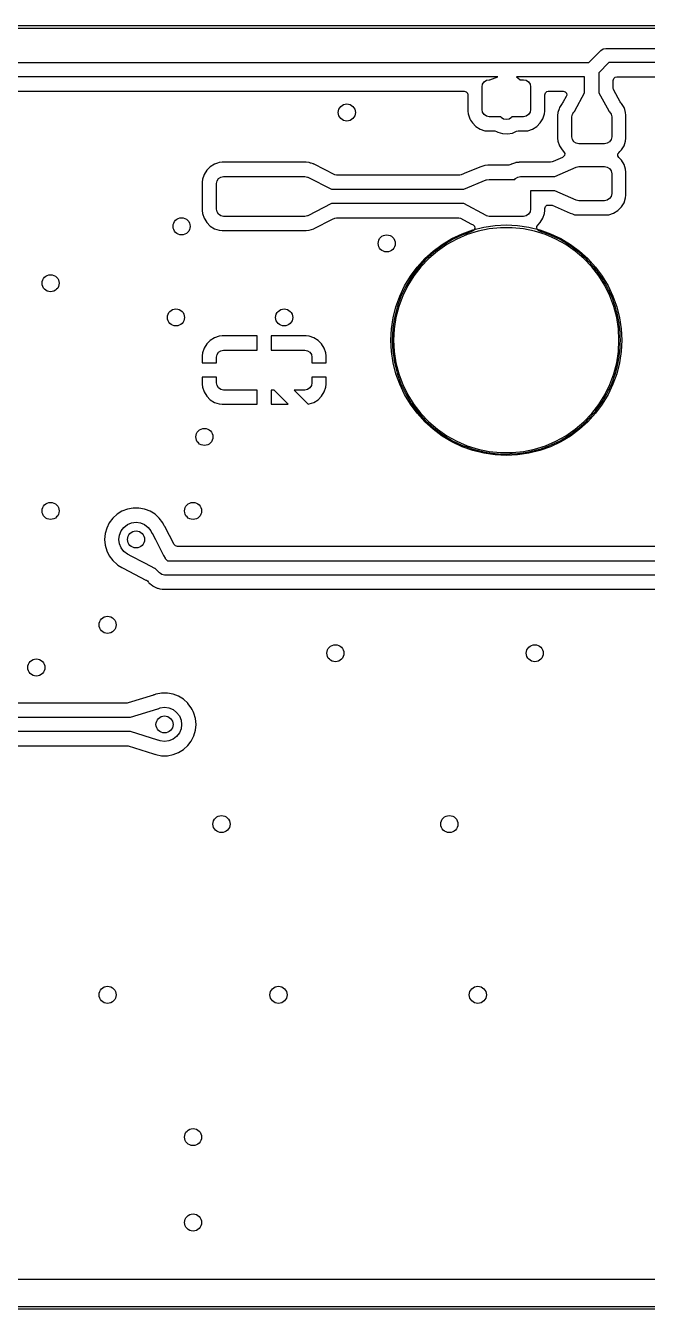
# Model space of a CAD drawing. Extents: x 1.18 to 9.06, y -3.74 to -1.97.
# Drawn here: x 6.777 to 7.636, y -3.742 to -1.967 of the extents above; entities that cross this region are included whole.
import ezdxf

# ---------------------------------------------------------------- set-up
doc = ezdxf.new("R2010")
doc.units = 0
doc.header["$MEASUREMENT"] = 0
doc.layers.add('BLACK', color=7, linetype='CONTINUOUS')

msp = doc.modelspace()

# ---------------------------------------------------------------- linework, layer by layer
at = {"layer": 'BLACK', "linetype": 'CONTINUOUS'}
for p, q in [((1.1811, -1.9665), (9.0551, -1.9665)), ((9.0531, -1.9705), (1.1831, -1.9705)), ((7.555, -2.0177), (7.5718, -2.0009)), ((7.5718, -2.0009), (7.575, -1.9988)), ((7.575, -1.9988), (7.5787, -1.998)), ((7.5787, -1.998), (8.6811, -1.998)), ((7.5787, -1.998), (7.5787, -1.998)), ((6.4173, -2.0177), (7.4409, -2.0177)), ((7.4409, -2.0177), (7.555, -2.0177)), ((7.5828, -2.0177), (7.5689, -2.0316)), ((8.677, -2.0177), (7.5828, -2.0177)), ((7.4291, -2.0374), (6.4331, -2.0374)), ((7.4136, -2.0421), (7.4173, -2.0413)), ((7.4173, -2.0413), (7.4183, -2.0413)), ((7.4183, -2.0413), (7.4291, -2.0374)), ((7.5492, -2.0374), (7.4549, -2.0374)), ((7.4549, -2.0374), (7.4596, -2.0411)), ((7.4596, -2.0411), (7.4598, -2.0413)), ((7.4598, -2.0413), (7.4646, -2.0413)), ((7.4646, -2.0413), (7.4683, -2.0421)), ((7.5492, -2.0592), (7.5492, -2.0374)), ((7.5689, -2.0316), (7.5689, -2.0592)), ((7.5886, -2.0423), (7.5894, -2.0397)), ((7.5894, -2.0397), (7.5915, -2.0379)), ((7.5915, -2.0379), (7.5935, -2.0374)), ((7.5935, -2.0374), (8.6668, -2.0374)), ((6.5079, -2.0571), (7.3829, -2.0571)), ((7.3829, -2.0571), (7.3855, -2.0579)), ((7.3855, -2.0579), (7.3873, -2.06)), ((7.4075, -2.0512), (7.4082, -2.0474)), ((7.4075, -2.0827), (7.4075, -2.0512)), ((7.4082, -2.0474), (7.4104, -2.0442)), ((7.4104, -2.0442), (7.4136, -2.0421)), ((7.4683, -2.0421), (7.4715, -2.0442)), ((7.4715, -2.0442), (7.4737, -2.0474)), ((7.4737, -2.0474), (7.4744, -2.0512)), ((7.4744, -2.0512), (7.4744, -2.0827)), ((7.4941, -2.062), (7.4949, -2.0593)), ((7.4949, -2.0593), (7.497, -2.0575)), ((7.497, -2.0575), (7.499, -2.0571)), ((7.499, -2.0571), (7.5195, -2.0571)), ((7.5195, -2.0571), (7.5222, -2.0579)), ((7.5222, -2.0579), (7.524, -2.06)), ((7.5356, -2.0845), (7.5491, -2.0593)), ((7.5491, -2.0593), (7.5492, -2.0592)), ((7.5689, -2.0592), (7.5689, -2.0592)), ((7.5689, -2.0592), (7.569, -2.0593)), ((7.569, -2.0593), (7.5825, -2.0845)), ((7.5886, -2.0525), (7.5886, -2.0423)), ((7.5892, -2.0548), (7.5886, -2.0525)), ((7.5924, -2.0608), (7.5892, -2.0548)), ((7.3873, -2.06), (7.3878, -2.062)), ((7.3878, -2.062), (7.3878, -2.0846)), ((7.4941, -2.0846), (7.4941, -2.062)), ((7.518, -2.0741), (7.5144, -2.0799)), ((7.5188, -2.0732), (7.518, -2.0741)), ((7.5197, -2.0721), (7.5188, -2.0732)), ((7.5239, -2.0643), (7.5197, -2.0721)), ((7.5244, -2.0627), (7.5239, -2.0643)), ((7.524, -2.06), (7.5244, -2.0627)), ((7.5957, -2.0669), (7.5924, -2.0608)), ((7.5984, -2.0721), (7.5957, -2.0669)), ((7.5993, -2.0732), (7.5984, -2.0721)), ((7.6001, -2.0741), (7.5993, -2.0732)), ((7.6037, -2.0799), (7.6001, -2.0741)), ((7.3878, -2.0846), (7.3878, -2.0846)), ((7.3878, -2.0846), (7.3882, -2.0887)), ((7.3882, -2.0887), (7.3882, -2.0887)), ((7.3882, -2.0887), (7.3904, -2.0952)), ((7.4082, -2.0864), (7.4075, -2.0827)), ((7.4104, -2.0896), (7.4082, -2.0864)), ((7.4136, -2.0918), (7.4104, -2.0896)), ((7.4173, -2.0925), (7.4136, -2.0918)), ((7.4333, -2.0925), (7.4173, -2.0925)), ((7.434, -2.0936), (7.4333, -2.0925)), ((7.4372, -2.0957), (7.434, -2.0936)), ((7.4479, -2.0936), (7.4447, -2.0957)), ((7.4486, -2.0925), (7.4479, -2.0936)), ((7.4646, -2.0925), (7.4486, -2.0925)), ((7.4683, -2.0918), (7.4646, -2.0925)), ((7.4715, -2.0896), (7.4683, -2.0918)), ((7.4737, -2.0864), (7.4715, -2.0896)), ((7.4744, -2.0827), (7.4737, -2.0864)), ((7.4915, -2.0952), (7.4937, -2.0887)), ((7.4937, -2.0887), (7.4941, -2.0846)), ((7.5122, -2.0865), (7.5118, -2.0906)), ((7.5118, -2.0906), (7.5118, -2.122)), ((7.5139, -2.0814), (7.5122, -2.0865)), ((7.5122, -2.0865), (7.5122, -2.0865)), ((7.5122, -2.0865), (7.5122, -2.0865)), ((7.5144, -2.0799), (7.5139, -2.0814)), ((7.5144, -2.0799), (7.5144, -2.0799)), ((7.5315, -2.0925), (7.5322, -2.0888)), ((7.5315, -2.1201), (7.5315, -2.0925)), ((7.5322, -2.0888), (7.5344, -2.0856)), ((7.5344, -2.0856), (7.5355, -2.0848)), ((7.5355, -2.0848), (7.5356, -2.0845)), ((7.5355, -2.0848), (7.5355, -2.0848)), ((7.5825, -2.0845), (7.5825, -2.0848)), ((7.5825, -2.0848), (7.5837, -2.0856)), ((7.5837, -2.0856), (7.5859, -2.0888)), ((7.5859, -2.0888), (7.5866, -2.0925)), ((7.5866, -2.0925), (7.5866, -2.1201)), ((7.6046, -2.0827), (7.6037, -2.0799)), ((7.6059, -2.0865), (7.6046, -2.0827)), ((7.6063, -2.0901), (7.6059, -2.0865)), ((7.6059, -2.0865), (7.6059, -2.0865)), ((7.6063, -2.0906), (7.6063, -2.0901)), ((7.6063, -2.122), (7.6063, -2.0906)), ((7.3904, -2.0952), (7.3904, -2.0952)), ((7.3904, -2.0952), (7.3916, -2.0972)), ((7.3916, -2.0972), (7.394, -2.1011)), ((7.394, -2.1011), (7.3989, -2.106)), ((7.3989, -2.106), (7.4048, -2.1096)), ((7.4048, -2.1096), (7.4113, -2.1118)), ((7.4113, -2.1118), (7.4154, -2.1122)), ((7.4154, -2.1122), (7.4249, -2.1122)), ((7.4249, -2.1122), (7.4273, -2.1129)), ((7.4273, -2.1129), (7.4281, -2.1133)), ((7.4409, -2.0965), (7.4372, -2.0957)), ((7.4447, -2.0957), (7.4409, -2.0965)), ((7.4495, -2.1151), (7.4552, -2.1126)), ((7.4552, -2.1126), (7.4572, -2.1122)), ((7.4572, -2.1122), (7.4665, -2.1122)), ((7.4665, -2.1122), (7.4706, -2.1118)), ((7.4665, -2.1122), (7.4665, -2.1122)), ((7.4706, -2.1118), (7.4771, -2.1096)), ((7.4771, -2.1096), (7.483, -2.106)), ((7.483, -2.106), (7.4879, -2.1011)), ((7.4879, -2.1011), (7.4915, -2.0952)), ((7.4281, -2.1133), (7.4292, -2.1139)), ((7.4292, -2.1139), (7.4358, -2.1159)), ((7.4358, -2.1159), (7.4427, -2.1163)), ((7.4427, -2.1163), (7.4495, -2.1151)), ((7.5118, -2.122), (7.5118, -2.122)), ((7.5118, -2.122), (7.5122, -2.1261)), ((7.5122, -2.1261), (7.5122, -2.1261)), ((7.5122, -2.1261), (7.5144, -2.1327)), ((7.5322, -2.1238), (7.5315, -2.1201)), ((7.5344, -2.127), (7.5322, -2.1238)), ((7.5376, -2.1292), (7.5344, -2.127)), ((7.5413, -2.1299), (7.5376, -2.1292)), ((7.5768, -2.1299), (7.5413, -2.1299)), ((7.5805, -2.1292), (7.5768, -2.1299)), ((7.5837, -2.127), (7.5805, -2.1292)), ((7.5859, -2.1238), (7.5837, -2.127)), ((7.5866, -2.1201), (7.5859, -2.1238)), ((7.6037, -2.1327), (7.6059, -2.1261)), ((7.6059, -2.1261), (7.6063, -2.122)), ((7.5144, -2.1327), (7.5144, -2.1327)), ((7.5144, -2.1327), (7.518, -2.1385)), ((7.518, -2.1385), (7.5202, -2.1408)), ((7.5197, -2.1481), (7.5188, -2.1487)), ((7.5214, -2.1459), (7.5197, -2.1481)), ((7.5202, -2.1408), (7.5216, -2.1432)), ((7.5216, -2.1432), (7.5214, -2.1459)), ((7.5951, -2.1467), (7.5953, -2.144)), ((7.5964, -2.1491), (7.5951, -2.1467)), ((7.5953, -2.144), (7.5964, -2.1422)), ((7.5964, -2.1422), (7.5979, -2.1408)), ((7.5979, -2.1408), (7.6001, -2.1385)), ((7.6001, -2.1385), (7.6037, -2.1327)), ((7.0317, -2.1617), (7.0269, -2.1666)), ((7.0376, -2.1581), (7.0317, -2.1617)), ((7.0417, -2.1567), (7.0376, -2.1581)), ((7.0376, -2.1581), (7.0376, -2.1581)), ((7.0442, -2.1559), (7.0417, -2.1567)), ((7.0482, -2.1555), (7.0442, -2.1559)), ((7.0442, -2.1559), (7.0442, -2.1559)), ((7.1644, -2.1555), (7.0482, -2.1555)), ((7.0482, -2.1555), (7.0482, -2.1555)), ((7.1684, -2.1559), (7.1644, -2.1555)), ((7.1644, -2.1555), (7.1644, -2.1555)), ((7.1704, -2.1566), (7.1684, -2.1559)), ((7.1714, -2.1568), (7.1704, -2.1566)), ((7.1744, -2.1578), (7.1714, -2.1568)), ((7.1714, -2.1568), (7.1714, -2.1568)), ((7.1714, -2.1568), (7.1714, -2.1568)), ((7.1714, -2.1568), (7.1714, -2.1568)), ((7.1714, -2.1568), (7.1714, -2.1568)), ((7.1714, -2.1568), (7.1714, -2.1568)), ((7.1746, -2.1579), (7.1744, -2.1578)), ((7.1744, -2.1578), (7.1744, -2.1578)), ((7.1744, -2.1578), (7.1744, -2.1578)), ((7.1747, -2.158), (7.1746, -2.1579)), ((7.1746, -2.1579), (7.1746, -2.1579)), ((7.175, -2.1581), (7.1747, -2.158)), ((7.1751, -2.1581), (7.175, -2.1581)), ((7.175, -2.1581), (7.175, -2.1581)), ((7.175, -2.1581), (7.175, -2.1581)), ((7.175, -2.1581), (7.175, -2.1581)), ((7.175, -2.1581), (7.175, -2.1581)), ((7.1752, -2.1582), (7.1751, -2.1581)), ((7.2039, -2.1727), (7.1752, -2.1582)), ((7.4057, -2.1616), (7.3861, -2.1697)), ((7.407, -2.1613), (7.4057, -2.1616)), ((7.4072, -2.1612), (7.407, -2.1613)), ((7.4113, -2.1598), (7.4072, -2.1612)), ((7.4154, -2.1594), (7.4113, -2.1598)), ((7.4443, -2.1594), (7.4154, -2.1594)), ((7.4154, -2.1594), (7.4154, -2.1594)), ((7.4444, -2.1594), (7.4443, -2.1594)), ((7.447, -2.1586), (7.4444, -2.1594)), ((7.4473, -2.1585), (7.447, -2.1586)), ((7.4475, -2.1583), (7.4473, -2.1585)), ((7.4478, -2.1582), (7.4475, -2.1583)), ((7.4475, -2.1583), (7.4475, -2.1583)), ((7.4481, -2.1581), (7.4478, -2.1582)), ((7.4478, -2.1582), (7.4478, -2.1582)), ((7.4509, -2.1571), (7.4481, -2.1581)), ((7.4538, -2.1561), (7.4509, -2.1571)), ((7.454, -2.156), (7.4538, -2.1561)), ((7.4543, -2.156), (7.454, -2.156)), ((7.454, -2.156), (7.454, -2.156)), ((7.4546, -2.1559), (7.4543, -2.156)), ((7.4543, -2.156), (7.4543, -2.156)), ((7.457, -2.1557), (7.4546, -2.1559)), ((7.4576, -2.1556), (7.457, -2.1557)), ((7.4581, -2.1556), (7.4576, -2.1556)), ((7.4589, -2.1555), (7.4581, -2.1556)), ((7.4592, -2.1555), (7.4589, -2.1555)), ((7.4594, -2.1555), (7.4592, -2.1555)), ((7.4597, -2.1555), (7.4594, -2.1555)), ((7.4615, -2.1553), (7.4597, -2.1555)), ((7.4624, -2.1554), (7.4615, -2.1553)), ((7.4631, -2.1555), (7.4624, -2.1554)), ((7.5022, -2.1555), (7.4631, -2.1555)), ((7.5042, -2.1551), (7.5022, -2.1555)), ((7.5055, -2.1545), (7.5042, -2.1551)), ((7.5152, -2.1502), (7.5055, -2.1545)), ((7.5081, -2.1751), (7.5373, -2.1623)), ((7.5188, -2.1487), (7.5152, -2.1502)), ((7.5373, -2.1623), (7.5374, -2.1623)), ((7.5374, -2.1623), (7.5376, -2.1622)), ((7.5376, -2.1622), (7.5413, -2.1614)), ((7.5413, -2.1614), (7.5768, -2.1614)), ((7.5768, -2.1614), (7.5805, -2.1622)), ((7.5805, -2.1622), (7.5837, -2.1643)), ((7.5837, -2.1643), (7.5859, -2.1675)), ((7.6001, -2.1528), (7.5964, -2.1491)), ((7.6037, -2.1587), (7.6001, -2.1528)), ((7.6059, -2.1652), (7.6037, -2.1587)), ((7.6063, -2.1693), (7.6059, -2.1652)), ((7.0211, -2.179), (7.0206, -2.1831)), ((7.0206, -2.1831), (7.0206, -2.2224)), ((7.0227, -2.174), (7.0211, -2.179)), ((7.0211, -2.179), (7.0211, -2.179)), ((7.0211, -2.179), (7.0211, -2.179)), ((7.0232, -2.1725), (7.0227, -2.174)), ((7.0269, -2.1666), (7.0232, -2.1725)), ((7.0232, -2.1725), (7.0232, -2.1725)), ((7.0404, -2.185), (7.0411, -2.1813)), ((7.0411, -2.1813), (7.0432, -2.1781)), ((7.0432, -2.1781), (7.0464, -2.1759)), ((7.0464, -2.1759), (7.0502, -2.1752)), ((7.0502, -2.1752), (7.1624, -2.1752)), ((7.1624, -2.1752), (7.1662, -2.1759)), ((7.1662, -2.1759), (7.1663, -2.176)), ((7.1663, -2.176), (7.1663, -2.176)), ((7.1663, -2.176), (7.1664, -2.176)), ((7.1664, -2.176), (7.1995, -2.1928)), ((7.2061, -2.1732), (7.2039, -2.1727)), ((7.3765, -2.1732), (7.2061, -2.1732)), ((7.3784, -2.1728), (7.3765, -2.1732)), ((7.3787, -2.1727), (7.3784, -2.1728)), ((7.3861, -2.1697), (7.3787, -2.1727)), ((7.3822, -2.1928), (7.4133, -2.18)), ((7.4133, -2.18), (7.4134, -2.18)), ((7.4134, -2.18), (7.4136, -2.1799)), ((7.4136, -2.1799), (7.4173, -2.1791)), ((7.4173, -2.1791), (7.4526, -2.1791)), ((7.4526, -2.1791), (7.4537, -2.1781)), ((7.4537, -2.1781), (7.4569, -2.1759)), ((7.4569, -2.1759), (7.4606, -2.1752)), ((7.4606, -2.1752), (7.4606, -2.1752)), ((7.4606, -2.1752), (7.508, -2.1752)), ((7.508, -2.1752), (7.5081, -2.1751)), ((7.508, -2.1752), (7.508, -2.1752)), ((7.5859, -2.1675), (7.5866, -2.1713)), ((7.5866, -2.1713), (7.5866, -2.1988)), ((7.6063, -2.2008), (7.6063, -2.1693)), ((7.0404, -2.2205), (7.0404, -2.185)), ((7.1995, -2.1928), (7.1997, -2.1929)), ((7.1997, -2.1929), (7.382, -2.1929)), ((7.382, -2.1929), (7.3822, -2.1928)), ((7.382, -2.1929), (7.382, -2.1929)), ((7.508, -2.1949), (7.4744, -2.1949)), ((7.4744, -2.1949), (7.4744, -2.2205)), ((7.5081, -2.195), (7.508, -2.1949)), ((7.5373, -2.2078), (7.5081, -2.195)), ((7.5866, -2.1988), (7.5859, -2.2026)), ((7.6059, -2.2047), (7.6063, -2.2008)), ((7.1995, -2.2127), (7.1664, -2.2295)), ((7.1997, -2.2126), (7.1995, -2.2127)), ((7.382, -2.2126), (7.1997, -2.2126)), ((7.1997, -2.2126), (7.1997, -2.2126)), ((7.3821, -2.2127), (7.382, -2.2126)), ((7.413, -2.2293), (7.3821, -2.2127)), ((7.4941, -2.2195), (7.4949, -2.2168)), ((7.4941, -2.2224), (7.4941, -2.2195)), ((7.4949, -2.2168), (7.497, -2.215)), ((7.497, -2.215), (7.499, -2.2146)), ((7.499, -2.2146), (7.5022, -2.2146)), ((7.5022, -2.2146), (7.5042, -2.215)), ((7.5042, -2.215), (7.5293, -2.226)), ((7.5374, -2.2078), (7.5373, -2.2078)), ((7.5376, -2.2079), (7.5374, -2.2078)), ((7.5413, -2.2087), (7.5376, -2.2079)), ((7.5768, -2.2087), (7.5413, -2.2087)), ((7.5805, -2.2079), (7.5768, -2.2087)), ((7.5837, -2.2058), (7.5805, -2.2079)), ((7.5859, -2.2026), (7.5837, -2.2058)), ((7.5952, -2.2222), (7.6001, -2.2173)), ((7.6001, -2.2173), (7.6037, -2.2114)), ((7.6037, -2.2114), (7.6059, -2.2048)), ((7.6059, -2.2048), (7.6059, -2.2047)), ((7.0206, -2.2224), (7.0211, -2.2265)), ((7.0211, -2.2265), (7.0232, -2.233)), ((7.0232, -2.233), (7.0232, -2.233)), ((7.0232, -2.233), (7.024, -2.2343)), ((7.024, -2.2343), (7.0269, -2.2389)), ((7.0411, -2.2242), (7.0404, -2.2205)), ((7.0432, -2.2274), (7.0411, -2.2242)), ((7.0464, -2.2296), (7.0432, -2.2274)), ((7.0502, -2.2303), (7.0464, -2.2296)), ((7.1624, -2.2303), (7.0502, -2.2303)), ((7.1662, -2.2296), (7.1624, -2.2303)), ((7.1663, -2.2295), (7.1662, -2.2296)), ((7.1664, -2.2295), (7.1663, -2.2295)), ((7.1753, -2.2472), (7.2009, -2.2344)), ((7.2009, -2.2344), (7.2039, -2.2328)), ((7.2039, -2.2328), (7.2061, -2.2323)), ((7.2061, -2.2323), (7.3753, -2.2323)), ((7.3753, -2.2323), (7.3776, -2.2329)), ((7.3776, -2.2329), (7.392, -2.2406)), ((7.4131, -2.2293), (7.413, -2.2293)), ((7.4136, -2.2296), (7.4131, -2.2293)), ((7.4173, -2.2303), (7.4136, -2.2296)), ((7.4646, -2.2303), (7.4173, -2.2303)), ((7.4683, -2.2296), (7.4646, -2.2303)), ((7.4715, -2.2274), (7.4683, -2.2296)), ((7.4737, -2.2242), (7.4715, -2.2274)), ((7.4744, -2.2205), (7.4737, -2.2242)), ((7.4879, -2.2389), (7.4915, -2.233)), ((7.4915, -2.233), (7.4937, -2.2265)), ((7.4937, -2.2265), (7.4941, -2.2224)), ((7.5293, -2.226), (7.5322, -2.2269)), ((7.5322, -2.2269), (7.5353, -2.228)), ((7.5353, -2.228), (7.5394, -2.2284)), ((7.5394, -2.2284), (7.5787, -2.2284)), ((7.5787, -2.2284), (7.5817, -2.2281)), ((7.5787, -2.2284), (7.5787, -2.2284)), ((7.5787, -2.2284), (7.5787, -2.2284)), ((7.5817, -2.2281), (7.5828, -2.228)), ((7.5828, -2.228), (7.5893, -2.2258)), ((7.5893, -2.2258), (7.5952, -2.2222)), ((7.0269, -2.2389), (7.0317, -2.2438)), ((7.0317, -2.2438), (7.0376, -2.2474)), ((7.0376, -2.2474), (7.0442, -2.2496)), ((7.0442, -2.2496), (7.0482, -2.25)), ((7.0482, -2.25), (7.0482, -2.25)), ((7.0482, -2.25), (7.1644, -2.25)), ((7.1644, -2.25), (7.1684, -2.2496)), ((7.1644, -2.25), (7.1644, -2.25)), ((7.1684, -2.2496), (7.175, -2.2474)), ((7.175, -2.2474), (7.1751, -2.2474)), ((7.1751, -2.2474), (7.1752, -2.2473)), ((7.1752, -2.2473), (7.1753, -2.2472)), ((7.1753, -2.2472), (7.1753, -2.2472)), ((7.3658, -2.261), (7.3799, -2.2543)), ((7.3799, -2.2543), (7.3947, -2.249)), ((7.3832, -2.255), (7.3806, -2.2559)), ((7.3834, -2.2549), (7.3832, -2.255)), ((7.3836, -2.2548), (7.3834, -2.2549)), ((7.3942, -2.251), (7.3836, -2.2548)), ((7.4019, -2.2508), (7.3869, -2.2556)), ((7.392, -2.2406), (7.3949, -2.2421)), ((7.3943, -2.251), (7.3942, -2.251)), ((7.3965, -2.2493), (7.3943, -2.251)), ((7.3947, -2.249), (7.4098, -2.2452)), ((7.3949, -2.2421), (7.3968, -2.244)), ((7.3974, -2.2467), (7.3965, -2.2493)), ((7.3968, -2.244), (7.3974, -2.2467)), ((7.4174, -2.2477), (7.4019, -2.2508)), ((7.4098, -2.2452), (7.4253, -2.2429)), ((7.4331, -2.2461), (7.4174, -2.2477)), ((7.4253, -2.2429), (7.4409, -2.2421)), ((7.4488, -2.2461), (7.4331, -2.2461)), ((7.4409, -2.2421), (7.4566, -2.2429)), ((7.4645, -2.2477), (7.4488, -2.2461)), ((7.4566, -2.2429), (7.4721, -2.2452)), ((7.48, -2.2508), (7.4645, -2.2477)), ((7.4721, -2.2452), (7.4872, -2.249)), ((7.495, -2.2556), (7.48, -2.2508)), ((7.483, -2.2468), (7.4833, -2.2441)), ((7.4843, -2.2493), (7.483, -2.2468)), ((7.4833, -2.2441), (7.4844, -2.2425)), ((7.4866, -2.2506), (7.4843, -2.2493)), ((7.4844, -2.2425), (7.4879, -2.2389)), ((7.4866, -2.2507), (7.4866, -2.2506)), ((7.4866, -2.2506), (7.4866, -2.2506)), ((7.4866, -2.2506), (7.4866, -2.2506)), ((7.4867, -2.2507), (7.4866, -2.2507)), ((7.4904, -2.252), (7.4867, -2.2507)), ((7.4867, -2.2507), (7.4867, -2.2507)), ((7.4872, -2.249), (7.502, -2.2543)), ((7.4905, -2.252), (7.4904, -2.252)), ((7.4907, -2.2521), (7.4905, -2.252)), ((7.4911, -2.2522), (7.4907, -2.2521)), ((7.4926, -2.2528), (7.4911, -2.2522)), ((7.5013, -2.2559), (7.4926, -2.2528)), ((7.502, -2.2543), (7.5161, -2.261)), ((7.3398, -2.2783), (7.3524, -2.269)), ((7.3533, -2.2705), (7.3409, -2.2797)), ((7.3586, -2.2694), (7.3456, -2.2784)), ((7.3524, -2.269), (7.3658, -2.261)), ((7.3666, -2.2625), (7.3533, -2.2705)), ((7.3724, -2.2618), (7.3586, -2.2694)), ((7.3806, -2.2559), (7.3666, -2.2625)), ((7.3869, -2.2556), (7.3724, -2.2618)), ((7.3806, -2.2559), (7.3806, -2.2559)), ((7.5095, -2.2618), (7.495, -2.2556)), ((7.503, -2.2567), (7.5013, -2.2559)), ((7.5013, -2.2559), (7.5013, -2.2559)), ((7.5013, -2.2559), (7.5013, -2.2559)), ((7.5013, -2.2559), (7.5013, -2.2559)), ((7.5013, -2.2559), (7.5013, -2.2559)), ((7.505, -2.2576), (7.503, -2.2567)), ((7.5051, -2.2577), (7.505, -2.2576)), ((7.5058, -2.2579), (7.5051, -2.2577)), ((7.5072, -2.2587), (7.5058, -2.2579)), ((7.5153, -2.2625), (7.5072, -2.2587)), ((7.5233, -2.2694), (7.5095, -2.2618)), ((7.5189, -2.2647), (7.5153, -2.2625)), ((7.5161, -2.261), (7.5295, -2.269)), ((7.519, -2.2648), (7.5189, -2.2647)), ((7.5197, -2.2651), (7.519, -2.2648)), ((7.5205, -2.2656), (7.5197, -2.2651)), ((7.5197, -2.2651), (7.5197, -2.2651)), ((7.5212, -2.266), (7.5205, -2.2656)), ((7.5286, -2.2705), (7.5212, -2.266)), ((7.5363, -2.2784), (7.5233, -2.2694)), ((7.5321, -2.2731), (7.5286, -2.2705)), ((7.5295, -2.269), (7.5421, -2.2783)), ((7.3177, -2.3004), (7.3282, -2.2888)), ((7.3294, -2.2901), (7.319, -2.3015)), ((7.3337, -2.2887), (7.3228, -2.3001)), ((7.3282, -2.2888), (7.3398, -2.2783)), ((7.3409, -2.2797), (7.3294, -2.2901)), ((7.3456, -2.2784), (7.3337, -2.2887)), ((7.5322, -2.2732), (7.5321, -2.2731)), ((7.5329, -2.2736), (7.5322, -2.2732)), ((7.5343, -2.2747), (7.5329, -2.2736)), ((7.5329, -2.2736), (7.5329, -2.2736)), ((7.541, -2.2797), (7.5343, -2.2747)), ((7.5482, -2.2887), (7.5363, -2.2784)), ((7.5412, -2.2799), (7.541, -2.2797)), ((7.5444, -2.2827), (7.5412, -2.2799)), ((7.5421, -2.2783), (7.5537, -2.2888)), ((7.5445, -2.2828), (7.5444, -2.2827)), ((7.5452, -2.2834), (7.5445, -2.2828)), ((7.5465, -2.2847), (7.5452, -2.2834)), ((7.5452, -2.2834), (7.5452, -2.2834)), ((7.5524, -2.2901), (7.5465, -2.2847)), ((7.5591, -2.3001), (7.5482, -2.2887)), ((7.5556, -2.2936), (7.5524, -2.2901)), ((7.5524, -2.2901), (7.5524, -2.2901)), ((7.5524, -2.2901), (7.5524, -2.2901)), ((7.5537, -2.2888), (7.5642, -2.3004)), ((7.3084, -2.313), (7.3177, -2.3004)), ((7.319, -2.3015), (7.3098, -2.314)), ((7.3228, -2.3001), (7.3131, -2.3126)), ((7.5557, -2.2937), (7.5556, -2.2936)), ((7.5565, -2.2944), (7.5557, -2.2937)), ((7.5576, -2.2957), (7.5565, -2.2944)), ((7.558, -2.2962), (7.5576, -2.2957)), ((7.5628, -2.3015), (7.558, -2.2962)), ((7.5687, -2.3126), (7.5591, -2.3001)), ((7.5648, -2.3041), (7.5628, -2.3015)), ((7.5642, -2.3004), (7.5735, -2.313)), ((7.5658, -2.3055), (7.5648, -2.3041)), ((7.5659, -2.3056), (7.5658, -2.3055)), ((7.5666, -2.3064), (7.5659, -2.3056)), ((7.5676, -2.3079), (7.5666, -2.3064)), ((7.5721, -2.314), (7.5676, -2.3079)), ((7.3048, -2.326), (7.2979, -2.3402)), ((7.3003, -2.3264), (7.3084, -2.313)), ((7.3098, -2.314), (7.3019, -2.3272)), ((7.3131, -2.3126), (7.3048, -2.326)), ((7.5771, -2.326), (7.5687, -2.3126)), ((7.5721, -2.3141), (7.5721, -2.314)), ((7.5747, -2.3183), (7.5721, -2.3141)), ((7.5735, -2.313), (7.5816, -2.3264)), ((7.5747, -2.3184), (7.5747, -2.3183)), ((7.5754, -2.3194), (7.5747, -2.3184)), ((7.5762, -2.321), (7.5754, -2.3194)), ((7.5774, -2.3228), (7.5762, -2.321)), ((7.584, -2.3402), (7.5771, -2.326)), ((7.58, -2.3272), (7.5774, -2.3228)), ((7.2884, -2.3553), (7.2936, -2.3406)), ((7.2953, -2.3412), (7.29, -2.3558)), ((7.2979, -2.3402), (7.2924, -2.355)), ((7.2936, -2.3406), (7.3003, -2.3264)), ((7.3019, -2.3272), (7.2953, -2.3412)), ((7.2953, -2.3412), (7.2953, -2.3412)), ((7.5813, -2.33), (7.58, -2.3272)), ((7.5823, -2.332), (7.5813, -2.33)), ((7.5816, -2.3264), (7.5883, -2.3406)), ((7.5823, -2.3321), (7.5823, -2.332)), ((7.5829, -2.3332), (7.5823, -2.3321)), ((7.5836, -2.3348), (7.5829, -2.3332)), ((7.5829, -2.3332), (7.5829, -2.3332)), ((7.5829, -2.3332), (7.5829, -2.3332)), ((7.5841, -2.3359), (7.5836, -2.3348)), ((7.5895, -2.355), (7.584, -2.3402)), ((7.5866, -2.3412), (7.5841, -2.3359)), ((7.5885, -2.3464), (7.5866, -2.3412)), ((7.5866, -2.3412), (7.5866, -2.3412)), ((7.5866, -2.3412), (7.5866, -2.3412)), ((7.5866, -2.3412), (7.5866, -2.3412)), ((7.5866, -2.3412), (7.5866, -2.3412)), ((7.5883, -2.3406), (7.5935, -2.3553)), ((7.2846, -2.3705), (7.2884, -2.3553)), ((7.29, -2.3558), (7.2863, -2.3708)), ((7.2924, -2.355), (7.2884, -2.3702)), ((7.5885, -2.3465), (7.5885, -2.3464)), ((7.589, -2.3477), (7.5885, -2.3465)), ((7.5895, -2.3493), (7.589, -2.3477)), ((7.5918, -2.3558), (7.5895, -2.3493)), ((7.5935, -2.3702), (7.5895, -2.355)), ((7.5932, -2.3613), (7.5918, -2.3558)), ((7.5918, -2.3558), (7.5918, -2.3558)), ((7.5918, -2.3558), (7.5918, -2.3558)), ((7.5932, -2.3614), (7.5932, -2.3613)), ((7.5937, -2.3627), (7.5932, -2.3614)), ((7.5935, -2.3553), (7.5973, -2.3705)), ((7.2823, -2.3859), (7.2846, -2.3705)), ((7.2863, -2.3708), (7.2847, -2.3817)), ((7.2884, -2.3702), (7.286, -2.3858)), ((7.5959, -2.3858), (7.5935, -2.3702)), ((7.594, -2.3643), (7.5937, -2.3627)), ((7.594, -2.3644), (7.594, -2.3643)), ((7.5956, -2.3708), (7.594, -2.3644)), ((7.5964, -2.376), (7.5956, -2.3708)), ((7.5965, -2.3766), (7.5964, -2.376)), ((7.5965, -2.3767), (7.5965, -2.3766)), ((7.5968, -2.3781), (7.5965, -2.3767)), ((7.5969, -2.3797), (7.5968, -2.3781)), ((7.5973, -2.3705), (7.5996, -2.3859)), ((7.0442, -2.3961), (7.0376, -2.3983)), ((7.0482, -2.3957), (7.0442, -2.3961)), ((7.0442, -2.3961), (7.0442, -2.3961)), ((7.0965, -2.3957), (7.0482, -2.3957)), ((7.0482, -2.3957), (7.0482, -2.3957)), ((7.0965, -2.4154), (7.0965, -2.3957)), ((7.1644, -2.3957), (7.1161, -2.3957)), ((7.1161, -2.3957), (7.1161, -2.4154)), ((7.1684, -2.3961), (7.1644, -2.3957)), ((7.175, -2.3983), (7.1684, -2.3961)), ((7.2815, -2.4016), (7.2823, -2.3859)), ((7.284, -2.3861), (7.2833, -2.4016)), ((7.2847, -2.3817), (7.284, -2.3861)), ((7.286, -2.3858), (7.2852, -2.4016)), ((7.5967, -2.4016), (7.5959, -2.3858)), ((7.5969, -2.3798), (7.5969, -2.3797)), ((7.5979, -2.3861), (7.5969, -2.3798)), ((7.5982, -2.3921), (7.5979, -2.3861)), ((7.5982, -2.3922), (7.5982, -2.3921)), ((7.5983, -2.3937), (7.5982, -2.3922)), ((7.5983, -2.3942), (7.5983, -2.3937)), ((7.5984, -2.3959), (7.5983, -2.3942)), ((7.5986, -2.4016), (7.5984, -2.3959)), ((7.5996, -2.3859), (7.6004, -2.4016)), ((7.0233, -2.4126), (7.0211, -2.4192)), ((7.0269, -2.4068), (7.0233, -2.4126)), ((7.0233, -2.4126), (7.0233, -2.4126)), ((7.0318, -2.4019), (7.0269, -2.4068)), ((7.0269, -2.4068), (7.0269, -2.4068)), ((7.0376, -2.3983), (7.0318, -2.4019)), ((7.0318, -2.4019), (7.0318, -2.4019)), ((7.0376, -2.3983), (7.0376, -2.3983)), ((7.1808, -2.4019), (7.175, -2.3983)), ((7.175, -2.3983), (7.175, -2.3983)), ((7.1857, -2.4068), (7.1808, -2.4019)), ((7.1808, -2.4019), (7.1808, -2.4019)), ((7.1893, -2.4126), (7.1857, -2.4068)), ((7.1857, -2.4068), (7.1857, -2.4068)), ((7.1915, -2.4192), (7.1893, -2.4126)), ((7.1893, -2.4126), (7.1893, -2.4126)), ((7.2823, -2.4172), (7.2815, -2.4016)), ((7.2833, -2.4016), (7.284, -2.417)), ((7.2852, -2.4016), (7.286, -2.4173)), ((7.5959, -2.4173), (7.5967, -2.4016)), ((7.5979, -2.417), (7.5982, -2.411)), ((7.5982, -2.4109), (7.5983, -2.4094)), ((7.5982, -2.411), (7.5982, -2.4109)), ((7.5983, -2.4094), (7.5984, -2.4073)), ((7.5984, -2.4073), (7.5986, -2.4016)), ((7.6004, -2.4016), (7.5996, -2.4172)), ((7.0211, -2.4192), (7.0207, -2.4232)), ((7.0207, -2.4232), (7.0207, -2.4331)), ((7.0404, -2.4252), (7.0411, -2.4214)), ((7.0404, -2.4331), (7.0404, -2.4252)), ((7.0411, -2.4214), (7.0432, -2.4182)), ((7.0432, -2.4182), (7.0464, -2.4161)), ((7.0464, -2.4161), (7.0502, -2.4154)), ((7.0502, -2.4154), (7.0965, -2.4154)), ((7.1161, -2.4154), (7.1624, -2.4154)), ((7.1624, -2.4154), (7.1662, -2.4161)), ((7.1662, -2.4161), (7.1694, -2.4182)), ((7.1694, -2.4182), (7.1715, -2.4214)), ((7.1715, -2.4214), (7.1722, -2.4252)), ((7.1722, -2.4252), (7.1722, -2.4331)), ((7.1919, -2.4232), (7.1915, -2.4192)), ((7.1915, -2.4192), (7.1915, -2.4192)), ((7.1919, -2.4331), (7.1919, -2.4232)), ((7.1919, -2.4232), (7.1919, -2.4232)), ((7.2846, -2.4327), (7.2823, -2.4172)), ((7.284, -2.417), (7.284, -2.417)), ((7.284, -2.417), (7.284, -2.417)), ((7.284, -2.417), (7.2848, -2.4222)), ((7.2848, -2.4222), (7.2863, -2.4323)), ((7.286, -2.4173), (7.2884, -2.4329)), ((7.2863, -2.4323), (7.2863, -2.4323)), ((7.2863, -2.4323), (7.29, -2.4473)), ((7.5935, -2.4329), (7.5959, -2.4173)), ((7.594, -2.4388), (7.5956, -2.4323)), ((7.5956, -2.4323), (7.5965, -2.4266)), ((7.5965, -2.4265), (7.5968, -2.4251)), ((7.5965, -2.4266), (7.5965, -2.4265)), ((7.5968, -2.4251), (7.5969, -2.4235)), ((7.5969, -2.4234), (7.5979, -2.417)), ((7.5969, -2.4235), (7.5969, -2.4234)), ((7.5996, -2.4172), (7.5973, -2.4327)), ((7.0207, -2.4331), (7.0404, -2.4331)), ((7.1722, -2.4331), (7.1919, -2.4331)), ((7.2884, -2.4479), (7.2846, -2.4327)), ((7.2884, -2.4329), (7.2924, -2.4482)), ((7.2936, -2.4626), (7.2884, -2.4479)), ((7.29, -2.4473), (7.2953, -2.4619)), ((7.2924, -2.4482), (7.2979, -2.463)), ((7.584, -2.463), (7.5895, -2.4482)), ((7.5935, -2.4479), (7.5883, -2.4626)), ((7.5895, -2.4482), (7.5935, -2.4329)), ((7.5895, -2.4538), (7.5918, -2.4473)), ((7.5918, -2.4473), (7.5932, -2.4419)), ((7.5932, -2.4418), (7.5937, -2.4405)), ((7.5932, -2.4419), (7.5932, -2.4418)), ((7.5973, -2.4327), (7.5935, -2.4479)), ((7.5937, -2.4405), (7.594, -2.4389)), ((7.594, -2.4389), (7.594, -2.4388)), ((7.0404, -2.4528), (7.0207, -2.4528)), ((7.0207, -2.4528), (7.0207, -2.4626)), ((7.0207, -2.4626), (7.0211, -2.4666)), ((7.0211, -2.4666), (7.0211, -2.4666)), ((7.0211, -2.4666), (7.0233, -2.4732)), ((7.0404, -2.4606), (7.0404, -2.4528)), ((7.0411, -2.4644), (7.0404, -2.4606)), ((7.0432, -2.4676), (7.0411, -2.4644)), ((7.0464, -2.4697), (7.0432, -2.4676)), ((7.1694, -2.4676), (7.1662, -2.4697)), ((7.1715, -2.4644), (7.1694, -2.4676)), ((7.1722, -2.4606), (7.1715, -2.4644)), ((7.1919, -2.4528), (7.1722, -2.4528)), ((7.1722, -2.4528), (7.1722, -2.4606)), ((7.1893, -2.4732), (7.1915, -2.4666)), ((7.1915, -2.4666), (7.1919, -2.4626)), ((7.1919, -2.4626), (7.1919, -2.4528)), ((7.1919, -2.4626), (7.1919, -2.4626)), ((7.3003, -2.4767), (7.2936, -2.4626)), ((7.2953, -2.4619), (7.2953, -2.4619)), ((7.2953, -2.4619), (7.3019, -2.4759)), ((7.2979, -2.463), (7.3048, -2.4771)), ((7.5771, -2.4771), (7.584, -2.463)), ((7.5883, -2.4626), (7.5816, -2.4767)), ((7.5836, -2.4683), (7.5866, -2.4619)), ((7.5866, -2.4619), (7.5885, -2.4568)), ((7.5885, -2.4567), (7.5886, -2.4566)), ((7.5885, -2.4568), (7.5885, -2.4567)), ((7.5886, -2.4566), (7.589, -2.4555)), ((7.589, -2.4555), (7.5895, -2.4538)), ((7.0233, -2.4732), (7.0233, -2.4732)), ((7.0233, -2.4732), (7.0269, -2.4791)), ((7.0269, -2.4791), (7.0269, -2.4791)), ((7.0269, -2.4791), (7.0318, -2.4839)), ((7.0318, -2.4839), (7.0318, -2.4839)), ((7.0318, -2.4839), (7.0376, -2.4876)), ((7.0502, -2.4705), (7.0464, -2.4697)), ((7.0965, -2.4705), (7.0502, -2.4705)), ((7.0965, -2.4902), (7.0965, -2.4705)), ((7.1161, -2.4705), (7.1161, -2.4902)), ((7.1199, -2.4705), (7.1161, -2.4705)), ((7.1396, -2.4902), (7.1199, -2.4705)), ((7.1624, -2.4705), (7.1478, -2.4705)), ((7.1478, -2.4705), (7.1672, -2.4899)), ((7.1662, -2.4697), (7.1624, -2.4705)), ((7.175, -2.4876), (7.1808, -2.4839)), ((7.1808, -2.4839), (7.1857, -2.4791)), ((7.1808, -2.4839), (7.1808, -2.4839)), ((7.1857, -2.4791), (7.1893, -2.4732)), ((7.1857, -2.4791), (7.1857, -2.4791)), ((7.1893, -2.4732), (7.1893, -2.4732)), ((7.3084, -2.4902), (7.3003, -2.4767)), ((7.3019, -2.4759), (7.3094, -2.4885)), ((7.3048, -2.4771), (7.3131, -2.4905)), ((7.5687, -2.4905), (7.5771, -2.4771)), ((7.5721, -2.4892), (7.5747, -2.4848)), ((7.5816, -2.4767), (7.5735, -2.4902)), ((7.5747, -2.4847), (7.5754, -2.4837)), ((7.5747, -2.4848), (7.5747, -2.4847)), ((7.5754, -2.4837), (7.5762, -2.4822)), ((7.5762, -2.4822), (7.58, -2.4759)), ((7.58, -2.4759), (7.5823, -2.4712)), ((7.5823, -2.471), (7.5829, -2.4699)), ((7.5823, -2.4712), (7.5823, -2.471)), ((7.5829, -2.4699), (7.5836, -2.4683)), ((7.0376, -2.4876), (7.0376, -2.4876)), ((7.0376, -2.4876), (7.0442, -2.4897)), ((7.0442, -2.4897), (7.0482, -2.4902)), ((7.0482, -2.4902), (7.0965, -2.4902)), ((7.0965, -2.4902), (7.0965, -2.4902)), ((7.1161, -2.4902), (7.1396, -2.4902)), ((7.1672, -2.4899), (7.1684, -2.4897)), ((7.1684, -2.4897), (7.175, -2.4876)), ((7.1684, -2.4897), (7.1684, -2.4897)), ((7.175, -2.4876), (7.175, -2.4876)), ((7.3177, -2.5027), (7.3084, -2.4902)), ((7.3094, -2.4885), (7.3098, -2.4892)), ((7.3098, -2.4892), (7.319, -2.5016)), ((7.3131, -2.4905), (7.3228, -2.503)), ((7.3282, -2.5143), (7.3177, -2.5027)), ((7.319, -2.5016), (7.319, -2.5016)), ((7.319, -2.5016), (7.3294, -2.5131)), ((7.3228, -2.503), (7.3337, -2.5144)), ((7.5482, -2.5144), (7.5591, -2.503)), ((7.5642, -2.5027), (7.5537, -2.5143)), ((7.5589, -2.5059), (7.5628, -2.5016)), ((7.5591, -2.503), (7.5687, -2.4905)), ((7.5628, -2.5016), (7.5629, -2.5015)), ((7.5629, -2.5015), (7.564, -2.5)), ((7.564, -2.5), (7.5658, -2.4977)), ((7.5735, -2.4902), (7.5642, -2.5027)), ((7.5658, -2.4976), (7.5666, -2.4967)), ((7.5658, -2.4977), (7.5658, -2.4976)), ((7.5666, -2.4967), (7.5676, -2.4953)), ((7.5676, -2.4953), (7.5721, -2.4892)), ((7.3398, -2.5248), (7.3282, -2.5143)), ((7.3294, -2.5131), (7.3409, -2.5235)), ((7.3337, -2.5144), (7.3456, -2.5247)), ((7.5363, -2.5247), (7.5482, -2.5144)), ((7.541, -2.5235), (7.5444, -2.5204)), ((7.5537, -2.5143), (7.5421, -2.5248)), ((7.5444, -2.5204), (7.5445, -2.5203)), ((7.5445, -2.5203), (7.5452, -2.5197)), ((7.5452, -2.5197), (7.5465, -2.5185)), ((7.5465, -2.5185), (7.5524, -2.5131)), ((7.5524, -2.5131), (7.5556, -2.5096)), ((7.5556, -2.5096), (7.5557, -2.5095)), ((7.5557, -2.5095), (7.5565, -2.5088)), ((7.5565, -2.5088), (7.5573, -2.5078)), ((7.5573, -2.5078), (7.5576, -2.5074)), ((7.5576, -2.5074), (7.5589, -2.5059)), ((7.3524, -2.5342), (7.3398, -2.5248)), ((7.3409, -2.5235), (7.3409, -2.5235)), ((7.3409, -2.5235), (7.3533, -2.5327)), ((7.3456, -2.5247), (7.3586, -2.5337)), ((7.3658, -2.5422), (7.3524, -2.5342)), ((7.3533, -2.5327), (7.3533, -2.5327)), ((7.3533, -2.5327), (7.3666, -2.5406)), ((7.3586, -2.5337), (7.3724, -2.5414)), ((7.5095, -2.5414), (7.5233, -2.5337)), ((7.5153, -2.5406), (7.5189, -2.5385)), ((7.5295, -2.5342), (7.5161, -2.5422)), ((7.5189, -2.5385), (7.519, -2.5384)), ((7.519, -2.5384), (7.5197, -2.538)), ((7.5197, -2.538), (7.5212, -2.5371)), ((7.5212, -2.5371), (7.5286, -2.5327)), ((7.5233, -2.5337), (7.5363, -2.5247)), ((7.5286, -2.5327), (7.5321, -2.5301)), ((7.5421, -2.5248), (7.5295, -2.5342)), ((7.5321, -2.5301), (7.5322, -2.53)), ((7.5322, -2.53), (7.5329, -2.5295)), ((7.5329, -2.5295), (7.5343, -2.5284)), ((7.5343, -2.5284), (7.541, -2.5235)), ((7.3799, -2.5489), (7.3658, -2.5422)), ((7.3666, -2.5406), (7.3666, -2.5406)), ((7.3666, -2.5406), (7.3666, -2.5406)), ((7.3666, -2.5406), (7.3806, -2.5473)), ((7.3724, -2.5414), (7.3869, -2.5476)), ((7.3947, -2.5542), (7.3799, -2.5489)), ((7.3806, -2.5473), (7.3832, -2.5482)), ((7.3832, -2.5482), (7.3834, -2.5483)), ((7.3834, -2.5483), (7.3834, -2.5483)), ((7.3834, -2.5483), (7.3836, -2.5483)), ((7.3836, -2.5483), (7.3836, -2.5484)), ((7.3836, -2.5484), (7.3952, -2.5525)), ((7.3869, -2.5476), (7.4019, -2.5523)), ((7.4098, -2.558), (7.3947, -2.5542)), ((7.3952, -2.5525), (7.398, -2.5532)), ((7.398, -2.5532), (7.3982, -2.5532)), ((7.3982, -2.5532), (7.3983, -2.5533)), ((7.3983, -2.5533), (7.3986, -2.5533)), ((7.3986, -2.5533), (7.3989, -2.5534)), ((7.3989, -2.5534), (7.4102, -2.5562)), ((7.4019, -2.5523), (7.4174, -2.5555)), ((7.4102, -2.5562), (7.4102, -2.5562)), ((7.4102, -2.5562), (7.4102, -2.5562)), ((7.4102, -2.5562), (7.4132, -2.5567)), ((7.4132, -2.5567), (7.4134, -2.5567)), ((7.4134, -2.5567), (7.4136, -2.5568)), ((7.4136, -2.5568), (7.4144, -2.5569)), ((7.4174, -2.5555), (7.4331, -2.5571)), ((7.4488, -2.5571), (7.4645, -2.5555)), ((7.4619, -2.5577), (7.4717, -2.5562)), ((7.4645, -2.5555), (7.48, -2.5523)), ((7.4717, -2.5562), (7.4753, -2.5553)), ((7.4872, -2.5542), (7.4721, -2.558)), ((7.4753, -2.5553), (7.4755, -2.5553)), ((7.4755, -2.5553), (7.476, -2.5552)), ((7.476, -2.5552), (7.4775, -2.5548)), ((7.4775, -2.5548), (7.4867, -2.5525)), ((7.48, -2.5523), (7.495, -2.5476)), ((7.4867, -2.5525), (7.4904, -2.5512)), ((7.502, -2.5489), (7.4872, -2.5542)), ((7.4904, -2.5512), (7.4905, -2.5511)), ((7.4905, -2.5511), (7.4911, -2.5509)), ((7.4911, -2.5509), (7.4926, -2.5504)), ((7.4926, -2.5504), (7.5013, -2.5473)), ((7.495, -2.5476), (7.5095, -2.5414)), ((7.5013, -2.5473), (7.505, -2.5455)), ((7.5161, -2.5422), (7.502, -2.5489)), ((7.505, -2.5455), (7.5051, -2.5455)), ((7.5051, -2.5455), (7.5057, -2.5452)), ((7.5057, -2.5452), (7.5058, -2.5452)), ((7.5058, -2.5452), (7.5072, -2.5445)), ((7.5058, -2.5452), (7.5058, -2.5452)), ((7.5072, -2.5445), (7.5153, -2.5406)), ((7.4253, -2.5603), (7.4098, -2.558)), ((7.4144, -2.5569), (7.4255, -2.5585)), ((7.4409, -2.561), (7.4253, -2.5603)), ((7.4255, -2.5585), (7.4287, -2.5587)), ((7.4287, -2.5587), (7.4289, -2.5587)), ((7.4289, -2.5587), (7.4292, -2.5587)), ((7.4292, -2.5587), (7.4303, -2.5587)), ((7.4303, -2.5587), (7.4409, -2.5593)), ((7.4331, -2.5571), (7.4488, -2.5571)), ((7.4409, -2.5593), (7.4443, -2.5591)), ((7.4566, -2.5603), (7.4409, -2.561)), ((7.4443, -2.5591), (7.4445, -2.5591)), ((7.4445, -2.5591), (7.4449, -2.5591)), ((7.4449, -2.5591), (7.4461, -2.559)), ((7.4461, -2.559), (7.4564, -2.5585)), ((7.4564, -2.5585), (7.4599, -2.558)), ((7.4721, -2.558), (7.4566, -2.5603)), ((7.4599, -2.558), (7.4601, -2.558)), ((7.4601, -2.558), (7.4605, -2.5579)), ((7.4605, -2.5579), (7.4619, -2.5577)), ((6.9029, -2.6424), (6.897, -2.6479)), ((6.9097, -2.6382), (6.9029, -2.6424)), ((6.9029, -2.6424), (6.9029, -2.6424)), ((6.9172, -2.6353), (6.9097, -2.6382)), ((6.9097, -2.6382), (6.9097, -2.6382)), ((6.9251, -2.6338), (6.9172, -2.6353)), ((6.9172, -2.6353), (6.9172, -2.6353)), ((6.9172, -2.6353), (6.9172, -2.6353)), ((6.9331, -2.6338), (6.9251, -2.6338)), ((6.941, -2.6353), (6.9331, -2.6338)), ((6.9424, -2.6358), (6.941, -2.6353)), ((6.9485, -2.6382), (6.9424, -2.6358)), ((6.9554, -2.6424), (6.9485, -2.6382)), ((6.9485, -2.6382), (6.9485, -2.6382)), ((6.9613, -2.6479), (6.9554, -2.6424)), ((6.9554, -2.6424), (6.9554, -2.6424)), ((6.8886, -2.6614), (6.8864, -2.6692)), ((6.8921, -2.6543), (6.8886, -2.6614)), ((6.8886, -2.6614), (6.8886, -2.6614)), ((6.897, -2.6479), (6.8921, -2.6543)), ((6.9087, -2.6654), (6.9124, -2.6605)), ((6.9124, -2.6605), (6.9173, -2.6567)), ((6.9173, -2.6567), (6.923, -2.6543)), ((6.923, -2.6543), (6.9291, -2.6535)), ((6.9291, -2.6535), (6.9352, -2.6543)), ((6.9352, -2.6543), (6.9409, -2.6567)), ((6.9409, -2.6567), (6.9458, -2.6605)), ((6.9458, -2.6605), (6.9496, -2.6654)), ((6.9661, -2.6543), (6.9613, -2.6479)), ((6.9677, -2.6574), (6.9661, -2.6543)), ((6.9681, -2.658), (6.9677, -2.6574)), ((6.9682, -2.6582), (6.9681, -2.658)), ((6.9681, -2.658), (6.9681, -2.658)), ((6.9688, -2.6593), (6.9682, -2.6582)), ((6.9682, -2.6582), (6.9682, -2.6582)), ((6.9682, -2.6582), (6.9682, -2.6582)), ((6.9819, -2.6843), (6.9688, -2.6593)), ((6.8864, -2.6692), (6.8856, -2.6772)), ((6.8856, -2.6772), (6.8856, -2.6772)), ((6.8856, -2.6772), (6.8864, -2.6852)), ((6.9055, -2.6772), (6.9063, -2.6711)), ((6.9063, -2.6833), (6.9055, -2.6772)), ((6.9063, -2.6711), (6.9087, -2.6654)), ((6.9496, -2.6654), (6.9508, -2.6683)), ((6.9508, -2.6683), (6.9509, -2.6683)), ((6.9509, -2.6683), (6.9512, -2.6685)), ((6.9512, -2.6685), (6.9558, -2.6773)), ((6.9558, -2.6773), (6.9672, -2.6992)), ((6.8864, -2.6852), (6.8886, -2.6929)), ((6.8886, -2.6929), (6.8886, -2.6929)), ((6.8886, -2.6929), (6.8921, -2.7001)), ((6.9087, -2.689), (6.9063, -2.6833)), ((6.9124, -2.6939), (6.9087, -2.689)), ((6.9173, -2.6976), (6.9124, -2.6939)), ((6.9202, -2.6988), (6.9173, -2.6976)), ((6.9202, -2.6989), (6.9202, -2.6988)), ((6.9819, -2.6844), (6.9819, -2.6843)), ((6.9836, -2.6862), (6.9819, -2.6844)), ((6.9862, -2.687), (6.9836, -2.6862)), ((8.1373, -2.687), (6.9862, -2.687)), ((6.8921, -2.7001), (6.897, -2.7065)), ((6.897, -2.7065), (6.9029, -2.7119)), ((6.9029, -2.7119), (6.9029, -2.7119)), ((6.9029, -2.7119), (6.9041, -2.7126)), ((6.9041, -2.7126), (6.9097, -2.7161)), ((6.9097, -2.7161), (6.9103, -2.7163)), ((6.9103, -2.7163), (6.9111, -2.7167)), ((6.9205, -2.6992), (6.9202, -2.6989)), ((6.9421, -2.7105), (6.9205, -2.6992)), ((6.9553, -2.7174), (6.9421, -2.7105)), ((6.9672, -2.6992), (6.9693, -2.7033)), ((6.9693, -2.7033), (6.9694, -2.7035)), ((6.9694, -2.7035), (6.9726, -2.7067)), ((6.9726, -2.7067), (8.1419, -2.7067)), ((6.9111, -2.7167), (6.9113, -2.7168)), ((6.9113, -2.7168), (6.9113, -2.7168)), ((6.9113, -2.7168), (6.9427, -2.7333)), ((6.9427, -2.7333), (6.9436, -2.7337)), ((6.9436, -2.7337), (6.9448, -2.7346)), ((6.9555, -2.7174), (6.9553, -2.7174)), ((6.9615, -2.7235), (6.9555, -2.7174)), ((6.9631, -2.7245), (6.9615, -2.7235)), ((6.9615, -2.7235), (6.9615, -2.7235)), ((6.9647, -2.7256), (6.9631, -2.7245)), ((6.9685, -2.7264), (6.9647, -2.7256)), ((8.1419, -2.7264), (6.9685, -2.7264)), ((6.9685, -2.7264), (6.9685, -2.7264)), ((6.9448, -2.7346), (6.9458, -2.7357)), ((6.9458, -2.7357), (6.9463, -2.7362)), ((6.9463, -2.7362), (6.9469, -2.737)), ((6.9469, -2.737), (6.9469, -2.737)), ((6.9469, -2.737), (6.9484, -2.7383)), ((6.9484, -2.7383), (6.9486, -2.7384)), ((6.9486, -2.7384), (6.9488, -2.7386)), ((6.9488, -2.7386), (6.9498, -2.7394)), ((6.9498, -2.7394), (6.9522, -2.7414)), ((6.9522, -2.7414), (6.9524, -2.7415)), ((6.9524, -2.7415), (6.9524, -2.7415)), ((6.9524, -2.7415), (6.9526, -2.7417)), ((6.9526, -2.7417), (6.9526, -2.7417)), ((6.9526, -2.7417), (6.9529, -2.7419)), ((6.9529, -2.7419), (6.9529, -2.7419)), ((6.9529, -2.7419), (6.9556, -2.7431)), ((6.9556, -2.7431), (6.9583, -2.7445)), ((6.9583, -2.7445), (6.9583, -2.7445)), ((6.9583, -2.7445), (6.9586, -2.7446)), ((6.9586, -2.7446), (6.9586, -2.7446)), ((6.9586, -2.7446), (6.9589, -2.7447)), ((6.9589, -2.7447), (6.9589, -2.7447)), ((6.9589, -2.7447), (6.9591, -2.7448)), ((6.9591, -2.7448), (6.9621, -2.7454)), ((6.9621, -2.7454), (6.9651, -2.7461)), ((6.9651, -2.7461), (6.9651, -2.7461)), ((6.9651, -2.7461), (6.9653, -2.7461)), ((6.9653, -2.7461), (6.9653, -2.7461)), ((6.9653, -2.7461), (6.9656, -2.7461)), ((6.9656, -2.7461), (6.9656, -2.7461)), ((6.9656, -2.7461), (6.9659, -2.7462)), ((6.9659, -2.7462), (6.9689, -2.7461)), ((6.9659, -2.7462), (6.9659, -2.7462)), ((6.9659, -2.7462), (6.9659, -2.7462)), ((6.9689, -2.7461), (8.1373, -2.7461)), ((6.9531, -2.8924), (6.9183, -2.9033)), ((6.9534, -2.8923), (6.9531, -2.8924)), ((6.9531, -2.8924), (6.9531, -2.8924)), ((6.9544, -2.8921), (6.9534, -2.8923)), ((6.9566, -2.8912), (6.9544, -2.8921)), ((6.9618, -2.8902), (6.9566, -2.8912)), ((6.9645, -2.8897), (6.9618, -2.8902)), ((6.9725, -2.8897), (6.9645, -2.8897)), ((6.9804, -2.8912), (6.9725, -2.8897)), ((6.9842, -2.8927), (6.9804, -2.8912)), ((6.9879, -2.8941), (6.9842, -2.8927)), ((6.9947, -2.8983), (6.9879, -2.8941)), ((6.9879, -2.8941), (6.9879, -2.8941)), ((6.9168, -2.9035), (6.7643, -2.9035)), ((6.9183, -2.9033), (6.9168, -2.9035)), ((6.9216, -2.9231), (6.9591, -2.9114)), ((6.9591, -2.9114), (6.9594, -2.9114)), ((6.9594, -2.9114), (6.9595, -2.9115)), ((6.9595, -2.9115), (6.9624, -2.9103)), ((6.9624, -2.9103), (6.9685, -2.9094)), ((6.9685, -2.9094), (6.9746, -2.9103)), ((6.9746, -2.9103), (6.9803, -2.9126)), ((7.0007, -2.9038), (6.9947, -2.8983)), ((6.9947, -2.8983), (6.9947, -2.8983)), ((7.0008, -2.904), (7.0007, -2.9038)), ((7.0055, -2.9102), (7.0008, -2.904)), ((7.0067, -2.9126), (7.0055, -2.9102)), ((6.7596, -2.9232), (6.9214, -2.9232)), ((6.9214, -2.9232), (6.9216, -2.9231)), ((6.9803, -2.9126), (6.9852, -2.9164)), ((6.9852, -2.9164), (6.989, -2.9213)), ((6.989, -2.9213), (6.9913, -2.927)), ((6.9913, -2.927), (6.9921, -2.9331)), ((7.0079, -2.915), (7.0067, -2.9126)), ((7.0091, -2.9174), (7.0079, -2.915)), ((7.0113, -2.9251), (7.0091, -2.9174)), ((7.012, -2.9331), (7.0113, -2.9251)), ((6.9215, -2.9429), (6.7597, -2.9429)), ((6.9216, -2.943), (6.9215, -2.9429)), ((6.9591, -2.9548), (6.9216, -2.943)), ((6.989, -2.9449), (6.9852, -2.9498)), ((6.9913, -2.9392), (6.989, -2.9449)), ((6.9921, -2.9331), (6.9913, -2.9392)), ((7.0091, -2.9488), (7.0113, -2.9411)), ((7.0113, -2.9411), (7.012, -2.9331)), ((6.7643, -2.9626), (6.9168, -2.9626)), ((6.9168, -2.9626), (6.9183, -2.9628)), ((6.9183, -2.9628), (6.9531, -2.9738)), ((6.9594, -2.9548), (6.9591, -2.9548)), ((6.9595, -2.9547), (6.9594, -2.9548)), ((6.9624, -2.9559), (6.9595, -2.9547)), ((6.9685, -2.9567), (6.9624, -2.9559)), ((6.9746, -2.9559), (6.9685, -2.9567)), ((6.9803, -2.9535), (6.9746, -2.9559)), ((6.9852, -2.9498), (6.9803, -2.9535)), ((6.9947, -2.9678), (7.0007, -2.9624)), ((7.0007, -2.9624), (7.0055, -2.956)), ((7.0055, -2.956), (7.0091, -2.9488)), ((6.9531, -2.9738), (6.9545, -2.9741)), ((6.9545, -2.9741), (6.9545, -2.9742)), ((6.9545, -2.9742), (6.955, -2.9743)), ((6.955, -2.9743), (6.9566, -2.9749)), ((6.9566, -2.9749), (6.9645, -2.9764)), ((6.9645, -2.9764), (6.9645, -2.9764)), ((6.9645, -2.9764), (6.9725, -2.9764)), ((6.9725, -2.9764), (6.9804, -2.9749)), ((6.9725, -2.9764), (6.9725, -2.9764)), ((6.9804, -2.9749), (6.9879, -2.972)), ((6.9879, -2.972), (6.9947, -2.9678)), ((8.0266, -3.7008), (1.8553, -3.7008)), ((8.0709, -3.7421), (1.811, -3.7421)), ((1.813, -3.7382), (8.0689, -3.7382))]:
    msp.add_line(p, q, dxfattribs=at)
at = {"layer": 'BLACK'}
for centre in [(7.2205, -2.0866), (6.9921, -2.2441), (7.2756, -2.2677), (6.811, -2.3228), (6.9843, -2.3701), (7.1339, -2.3701), (7.0236, -2.5354), (6.811, -2.6378), (7.0079, -2.6378), (6.9291, -2.6772), (6.8898, -2.7953), (7.2047, -2.8346), (7.4803, -2.8346), (6.7913, -2.8543), (6.9685, -2.9331), (7.0472, -3.0709), (7.3622, -3.0709), (6.8898, -3.3071), (7.126, -3.3071), (7.4016, -3.3071), (7.0079, -3.5039), (7.0079, -3.622)]:
    msp.add_circle(centre, 0.0118, dxfattribs=at)

doc.saveas('drawing.dxf')
